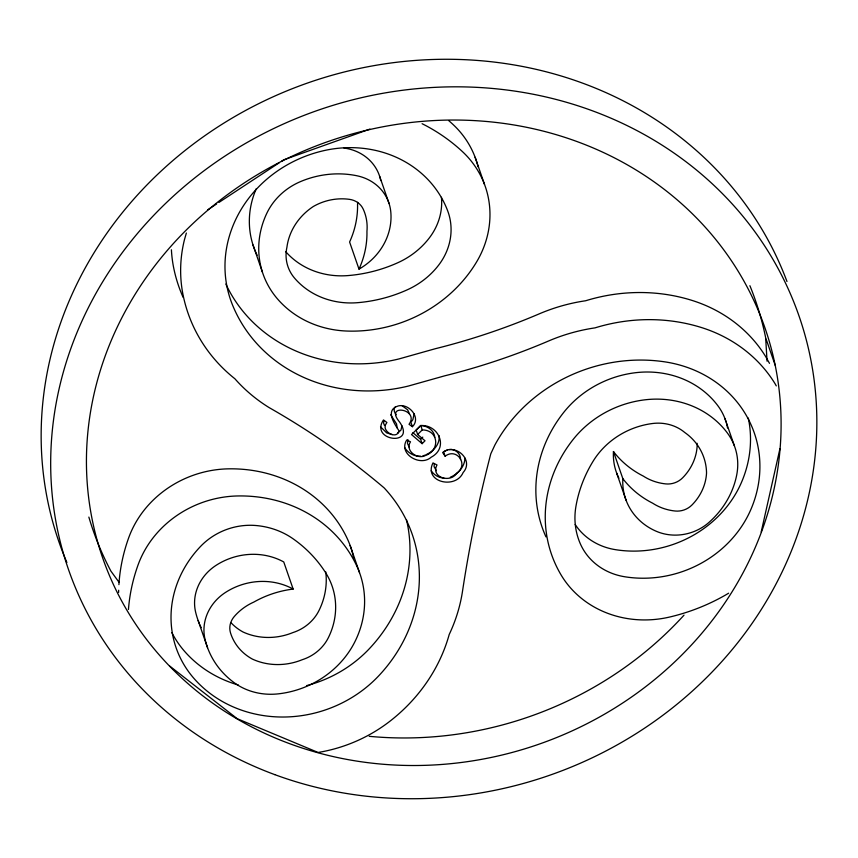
<?xml version="1.0" encoding="UTF-8"?>
<svg xmlns="http://www.w3.org/2000/svg" width="858" height="858" viewBox="0 0 858 858"><rect width="100%" height="100%" fill="white"/><g stroke="black" fill="none" stroke-linecap="round" stroke-linejoin="round"><path stroke-width="1.29" d="M464.95 458.075C464.8 466.709 457.968 474.024 450.321 477.241M118.608 592.46L118.672 590.25M434.234 463.824L434.094 466.666L436.368 470.71M414.124 413.706L412.87 419.68L410.907 422.34L412.419 426.705C421.482 417.771 409.009 403.281 398.337 405.92C384.834 409.856 394.208 423.498 398.916 430.652C397.576 438.888 385.821 433.644 385.092 427.456L385.403 424.967L386.894 422.447L383.494 419.948C369.251 441.076 416.763 446.836 399.646 422.115C383.676 403.153 420.13 408.826 409.03 424.292L412.419 426.705M118.919 584.63L119.144 581.402A190.058 173.091 -19.1 0 1 128.721 537.709A102.263 93.125 -19.1 0 1 228.464 468.843A135.779 123.649 -19.1 0 1 347.715 539.596A100.397 91.431 -19.1 0 1 353.593 557.818M128.464 609.47L128.528 608.515A190.058 173.091 -19.1 0 1 138.106 564.821A102.263 93.125 -19.1 0 1 237.848 495.956A135.779 123.649 -19.1 0 1 357.1 566.709A100.397 91.431 -19.1 0 1 354.783 641.966A92.042 83.827 -19.1 0 1 278.4 693.843A62.945 57.325 -19.1 0 1 234.137 682.657A88.749 80.824 -19.1 0 1 204.998 639.199A47.136 42.932 -19.1 0 1 225.439 592.47A62.934 57.314 -19.1 0 1 293.146 589.071L283.751 561.958A62.934 57.314 -19.1 0 0 216.055 565.358A47.136 42.932 -19.1 0 0 195.613 612.097A88.749 80.824 -19.1 0 0 199.356 623.627M401.941 425.804L400.997 430.019L397.522 433.376M383.891 420.602L383.58 423.08L384.513 425.547M397.157 427.874L396.546 423.927L390.68 414.757M761.196 531.971L779.943 448.67M407.936 439.65L407.475 443.414L409.245 447.243M186.358 233.044L184.406 239.875A146.504 133.419 -19.1 0 0 183.108 295.163A169.541 154.397 -19.1 0 0 234.888 378.764A170.924 155.652 -19.1 0 0 269.23 407.657A830.415 756.241 -19.1 0 1 384.127 487.87A155.459 141.57 -19.1 0 1 379.064 675.471A122.179 111.272 -19.1 0 1 193.865 678.324A110.575 100.697 -19.1 0 1 200.654 546.321A63.61 57.926 -19.1 0 1 256.274 525.546A77.434 70.517 -19.1 0 1 292.803 538.599A138.02 125.697 -19.1 0 1 325.793 572.972A76.716 69.873 -19.1 0 1 328.378 637.655A42.117 38.363 -19.1 0 1 302.166 659.738A59.513 54.193 -19.1 0 1 252.349 659.073A52.51 47.823 -19.1 0 1 230.534 632.957A19.198 17.482 -19.1 0 1 234.18 616.634A51.866 47.233 -19.1 0 1 253.796 602.091A96.965 88.31 -19.1 0 1 293.146 589.071M395.431 406.724C393.007 408.987 394.38 412.548 396.181 414.725M434.77 437.387C434.309 430.373 427.316 425.75 420.742 425.525L411.518 434.566L422.125 443.672L425.01 440.787L417.664 434.47L416.151 430.094L420.742 425.525C438.781 424.474 449.024 447.812 431.145 457.239C420.291 467.042 397.94 453.818 406.713 440.047L410.499 441.806C404.59 450.504 417.471 460.006 425.482 455.48C440.433 450.311 438.62 429.987 422.254 429.901L417.664 434.47M422.125 443.672L420.613 439.296L422.779 437.14M207.733 209.813L216.677 203.925M218.908 202.456L279.247 162.763M281.478 161.293L283.719 159.824L369.916 129.097M728.624 593.2L725.611 594.991A190.058 173.091 -19.1 0 1 669.948 616.966A102.263 93.125 -19.1 0 1 560.789 574.452A135.779 123.649 -19.1 0 1 573.198 439.403A100.397 91.431 -19.1 0 1 644.497 399.871A92.042 83.827 -19.1 0 1 727.294 432.893A62.945 57.325 -19.1 0 1 736.754 474.731A88.749 80.824 -19.1 0 1 709.298 522.125A47.136 42.932 -19.1 0 1 656.467 531.359A62.934 57.314 -19.1 0 1 622.844 478.657L613.449 451.544A96.965 88.31 -19.1 0 0 643.318 476.093A51.866 47.233 -19.1 0 0 665.711 483.901A19.198 17.482 -19.1 0 0 682.593 477.863A52.51 47.823 -19.1 0 0 697.157 445.913A59.513 54.193 -19.1 0 0 697.05 443.264M426.351 454.536C433.515 451.362 440.24 443.886 439.039 435.564M447.329 449.967L443.607 451.823L445.12 456.199C456.96 447.254 469.133 464.843 456.617 473.305C450.418 483.526 430.287 477.187 437.001 464.961L432.99 462.912C423.316 482.099 455.619 489.768 463.127 472.544C474.592 459.834 454.815 442.471 442.631 452.531L445.12 456.199M422.94 455.823L425.246 455.105M449.131 449.528C454.933 448.605 460.971 453.603 460.521 459.609M420.677 456.199C414.296 456.649 407.904 452.96 404.633 447.554M443.854 478.056C438.803 477.906 433.955 474.946 431.188 470.742M392.288 434.641L386.626 432.861L380.523 426.769M401.919 405.587L407.657 409.834L409.556 414.049M422.093 123.702L425.665 125.525A190.058 173.091 -19.1 0 1 462.365 151.544A102.263 93.125 -19.1 0 1 476.404 262.258A135.779 123.649 -19.1 0 1 347.211 331.059A100.397 91.431 -19.1 0 1 276.641 297.919A92.042 83.827 -19.1 0 1 266.709 213.492A62.945 57.325 -19.1 0 1 300.289 181.692A88.749 80.824 -19.1 0 1 356.81 175.74A47.136 42.932 -19.1 0 1 390.798 211.969A62.934 57.314 -19.1 0 1 358.998 269.122L349.603 242.01A96.965 88.31 -19.1 0 0 357.55 204.215A51.866 47.233 -19.1 0 0 357.689 202.306M169.809 666.14L237.269 718.725L318.114 752.466A146.504 133.419 -19.1 0 0 390.991 720.398A169.541 154.397 -19.1 0 0 449.206 634.491A170.924 155.652 -19.1 0 0 462.505 591.259A1513.984 1378.763 -19.1 0 1 490.787 453.807L494.873 445.034A155.459 141.57 -19.1 0 1 664.864 361.861A122.179 111.272 -19.1 0 1 750.836 509.577A110.575 100.697 -19.1 0 1 624.538 576.726A63.61 57.926 -19.1 0 1 580.126 543.329A77.434 70.517 -19.1 0 1 575.879 506.703A138.02 125.697 -19.1 0 1 593.125 461.196A76.716 69.873 -19.1 0 1 652.348 423.53A42.117 38.363 -19.1 0 1 684.759 432.496A59.513 54.193 -19.1 0 1 706.542 473.026A52.51 47.823 -19.1 0 1 691.977 504.976A19.198 17.482 -19.1 0 1 675.107 511.014A51.866 47.233 -19.1 0 1 652.702 503.206A96.965 88.31 -19.1 0 1 622.844 478.657M412.891 432.679L420.613 439.296M119.069 582.325L110.918 571.138A350.547 319.24 -19.1 0 1 88.857 517.084M776.297 385.896L774.999 383.612A146.504 133.419 -19.1 0 0 701.436 327.531A169.541 154.397 -19.1 0 0 595.044 327.863A170.924 155.652 -19.1 0 0 548.702 340.937A624.978 569.154 -19.1 0 1 444.626 375.847L408.397 386.036A155.459 141.57 -19.1 0 1 232.121 303.989A122.179 111.272 -19.1 0 1 325.268 150.332A110.575 100.697 -19.1 0 1 447.629 210.725A63.61 57.926 -19.1 0 1 438.653 265.133A77.434 70.517 -19.1 0 1 407.293 289.8A138.02 125.697 -19.1 0 1 357.443 302.692A76.716 69.873 -19.1 0 1 294.423 277.96A42.117 38.363 -19.1 0 1 286.926 247.211A59.513 54.193 -19.1 0 1 313.352 206.478A52.51 47.823 -19.1 0 1 349.549 199.356A19.198 17.482 -19.1 0 1 363.224 209.137A51.866 47.233 -19.1 0 1 366.945 231.328A96.965 88.31 -19.1 0 1 358.998 269.122M769.497 363.363L765.615 356.499A146.504 133.419 -19.1 0 0 692.052 300.418A169.541 154.397 -19.1 0 0 585.66 300.75A170.924 155.652 -19.1 0 0 539.317 313.824A624.978 569.154 -19.1 0 1 435.242 348.734L399.013 358.923A155.459 141.57 -19.1 0 1 225.826 284.03M766.097 339.017L775.203 365.304A350.547 319.24 -19.1 0 1 318.243 752.841A350.547 319.24 -19.1 0 1 207.861 210.178A350.547 319.24 -19.1 0 1 775.203 365.304M724.946 418.607L734.341 445.72M616.698 473.166L626.083 500.268M475.128 157.304L484.513 184.416M379.665 176.351L389.049 203.464M420.742 425.525L422.254 429.901M253.013 244.97L262.398 272.072M350.139 545.516L359.523 572.618M198.144 620.548L207.539 647.651M767.041 361.154L765.668 337.762A350.547 319.24 -19.1 0 0 749.892 285.703M748.294 418.05A122.179 111.272 -19.1 0 1 741.441 482.464A110.575 100.697 -19.1 0 1 615.154 549.613A63.61 57.926 -19.1 0 1 575.182 524.485M66.892 562.494A386.626 352.091 -19.1 0 1 293.608 88.181A386.626 352.091 -19.1 0 1 786.979 281.499M684.008 615.143A350.547 319.24 -19.1 0 1 369.197 736.314M231.306 623.047A52.51 47.823 -19.1 0 0 242.964 631.96A59.513 54.193 -19.1 0 0 292.782 632.625A42.117 38.363 -19.1 0 0 318.983 610.542A76.716 69.873 -19.1 0 0 325.74 571.878M306.499 685.649A122.179 111.272 -19.1 0 0 369.669 648.358A155.459 141.57 -19.1 0 0 406.488 519.766M238.299 685.006A122.179 111.272 -19.1 0 1 184.47 651.211A110.575 100.697 -19.1 0 1 171.857 632.646M201.19 627.648A88.749 80.824 -19.1 0 1 199.796 624.645M726.469 423.241A62.945 57.325 -19.1 0 1 727.541 428.003M726.125 422.072A62.945 57.325 -19.1 0 0 717.899 405.78A92.042 83.827 -19.1 0 0 635.113 372.758A100.397 91.431 -19.1 0 0 563.813 412.29A135.779 123.649 -19.1 0 0 545.967 536.883M618.886 478.185A62.934 57.314 -19.1 0 1 613.449 451.544M343.929 147.984A88.749 80.824 -19.1 0 1 347.426 148.627A47.136 42.932 -19.1 0 1 380.77 180.555M285.768 251.705A76.716 69.873 -19.1 0 0 348.048 275.579A138.02 125.697 -19.1 0 0 397.908 262.687A77.434 70.517 -19.1 0 0 429.257 238.02A63.61 57.926 -19.1 0 0 441.43 197.286M448.82 120.699A190.058 173.091 -19.1 0 1 452.97 124.431A102.263 93.125 -19.1 0 1 478.078 166.784M257.153 255.255A92.042 83.827 -19.1 0 1 256.263 188.717M171.407 249.775A146.504 133.419 -19.1 0 0 173.724 268.05A169.541 154.397 -19.1 0 0 183.129 297.372M274.764 774.624A386.626 352.091 -19.1 0 0 815.1 388.363A386.626 352.091 -19.1 0 0 211.443 165.337A386.626 352.091 -19.1 0 0 274.764 774.624"/></g></svg>
